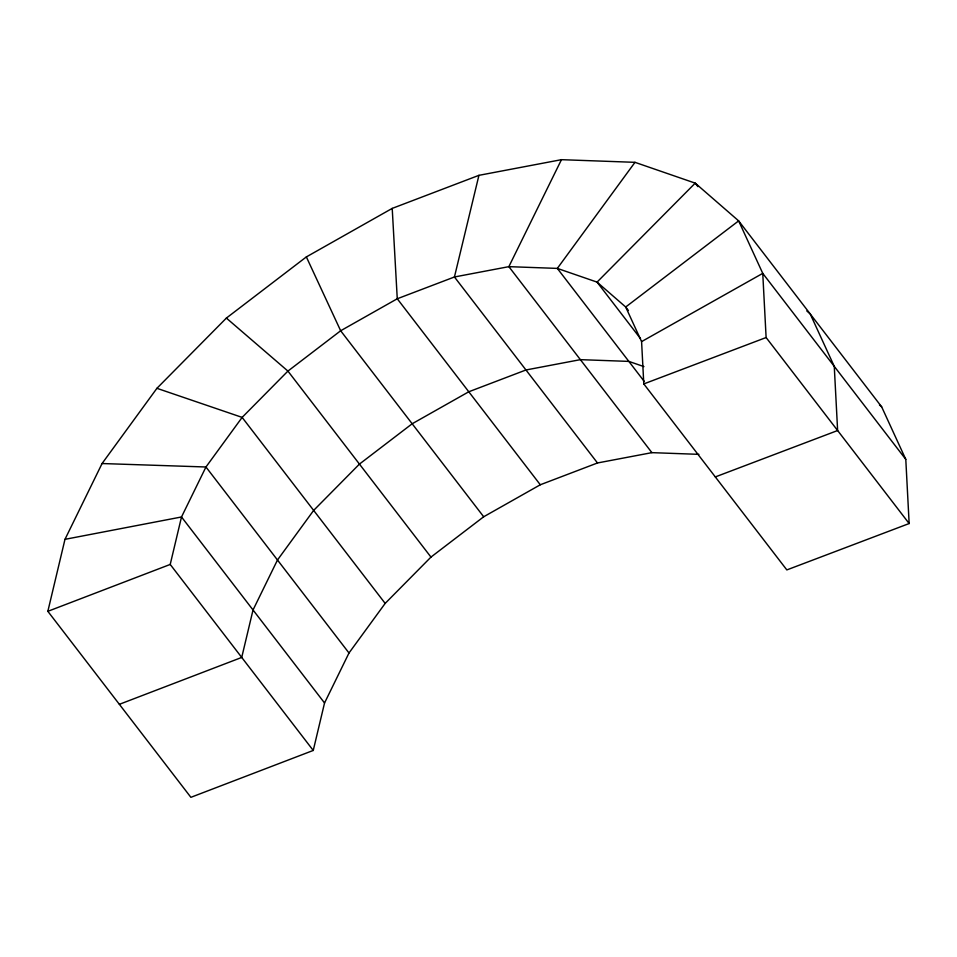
<?xml version="1.0" encoding="UTF-8"?>
<svg xmlns="http://www.w3.org/2000/svg" width="957" height="957" viewBox="0 0 957 957"><rect width="100%" height="100%" fill="white"/><g stroke="black" fill="none" stroke-linecap="round" stroke-linejoin="round"><path stroke-width="1.44" d="M47.85 611.32L64.98 539.341L102.064 463.535L156.924 388.315L226.378 318.083L306.36 256.919L392.214 208.399L478.931 175.334L561.46 159.675L634.981 162.331L695.213 183.134L738.648 220.876L881.684 406.881L905.789 459.372L909.15 523.539L786.833 569.917L643.798 383.924L641.585 341.613L625.699 307.006L597.06 282.112L557.333 268.403L508.861 266.656L454.443 276.98L397.263 298.763L340.656 330.763L287.925 371.089L242.133 417.396L205.958 466.992L181.507 516.971L170.214 564.439L313.25 750.444L190.886 797.325L47.85 611.32L170.214 564.439M313.25 750.444L324.543 702.976L348.994 652.997L385.169 603.4L430.961 557.094L483.692 516.768L540.298 484.768L597.479 462.973L651.896 452.649L698.909 454.348M478.931 175.334L454.443 276.98L597.479 462.973M561.46 159.675L508.861 266.656L651.896 452.649M634.981 162.331L557.333 268.403L644.24 381.412M641.585 341.613L762.753 273.367L905.789 459.372M119.374 704.316L241.726 657.435L253.031 609.98L277.482 560.001L313.657 510.404L359.437 464.097L412.18 423.76L468.786 391.772L525.967 369.976L580.373 359.653L628.857 361.399L643.917 366.603M643.798 383.924L766.114 337.534L762.753 273.367L738.648 220.876L625.699 307.006L628.414 310.535M715.322 476.921L837.626 430.53L834.265 366.364L810.172 313.884L806.823 310.977M64.98 539.341L181.507 516.971L324.543 702.976M102.064 463.535L205.958 466.992L348.994 652.997M156.924 388.315L242.133 417.396L385.169 603.4M226.378 318.083L287.925 371.089L430.961 557.094M879.459 404.943L881.684 406.881M697.928 186.663L695.213 183.134L597.06 282.112L640.508 338.622M766.114 337.534L909.15 523.539M540.298 484.768L397.263 298.763L392.214 208.399M483.692 516.768L340.656 330.763L306.36 256.919"/></g></svg>
